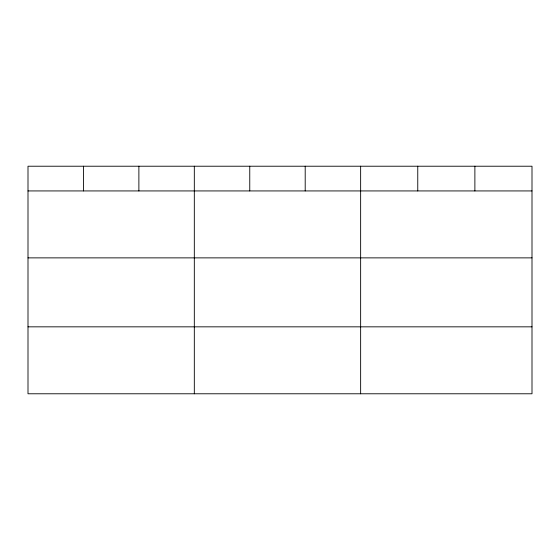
<?xml version="1.0" encoding="UTF-8"?>
<svg xmlns="http://www.w3.org/2000/svg" width="560" height="560" viewBox="0 0 560 560"><rect width="100%" height="100%" fill="white"/><g stroke="black" fill="none" stroke-linecap="round" stroke-linejoin="round"><path stroke-width="0.84" d="M532 257.873L532 166.222L28 166.222L28 393.778L532 393.778L532 257.873L28 257.873M28 190.932L532 190.932M28 326.837L532 326.837M474.88 166.222L474.88 190.932M417.76 166.222L417.76 190.932M360.64 166.222L360.64 393.778M305.2 166.222L305.2 190.932M249.76 166.222L249.76 190.932M194.32 166.222L194.32 393.778M138.88 166.222L138.88 190.932M83.44 166.222L83.44 190.932"/></g></svg>
